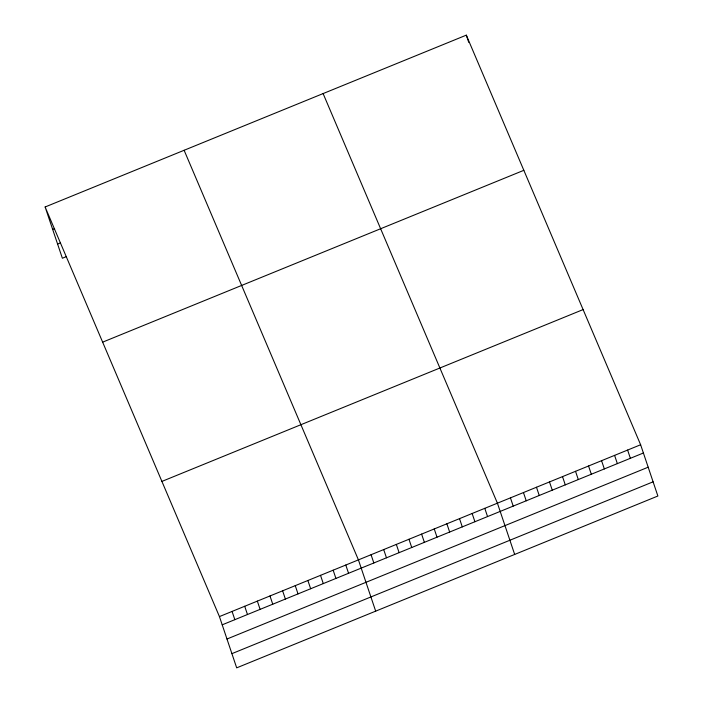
<?xml version="1.0" encoding="UTF-8"?>
<svg xmlns="http://www.w3.org/2000/svg" width="703" height="703" viewBox="0 0 703 703"><rect width="100%" height="100%" fill="white"/><g stroke="black" fill="none" stroke-linecap="round" stroke-linejoin="round"><path stroke-width="1.05" d="M45.124 206.981L466.317 35.15L640.626 444.753L657.876 496.019L236.683 667.85L219.433 616.584L45.124 206.981L62.374 258.247L66.267 256.657M52.672 229.415L54.623 228.624M57.602 244.046L60.511 242.86M102.647 342.15L523.832 170.319M161.91 481.414L583.103 309.584M219.433 616.584L640.626 444.753M222.21 624.826L643.394 452.996M226.981 639.018L648.175 467.196M231.911 653.649L653.096 481.827M323.108 93.569L497.416 503.172L514.675 554.447M184.116 150.275L358.425 559.878L375.683 611.144M627.603 450.069L630.38 458.303M614.589 455.377L617.357 463.62M466.317 35.15L468.743 42.365M601.566 460.685L604.343 468.927M588.552 466.001L591.32 474.244M575.529 471.309L578.305 479.551M562.514 476.625L565.282 484.859M549.491 481.933L552.268 490.176M536.477 487.241L539.245 495.483M523.454 492.557L526.231 500.8M510.44 497.865L513.208 506.107M484.78 508.331L487.557 516.573M472.144 513.489L474.92 521.731M459.516 518.638L462.284 526.881M446.88 523.797L449.648 532.039M434.243 528.955L437.011 537.189M421.607 534.104L424.375 542.347M408.97 539.263L411.738 547.505M396.334 544.412L399.111 552.655M383.697 549.57L386.474 557.813M371.061 554.729L373.838 562.962M345.788 565.036L348.565 573.279M333.152 570.186L335.929 578.428M320.515 575.344L323.292 583.587M307.879 580.502L310.656 588.736M295.251 585.652L298.019 593.894M282.615 590.81L285.383 599.053M269.978 595.959L272.746 604.202M257.342 601.118L260.11 609.36M244.706 606.276L247.474 614.51M232.069 611.425L234.846 619.668"/></g></svg>
